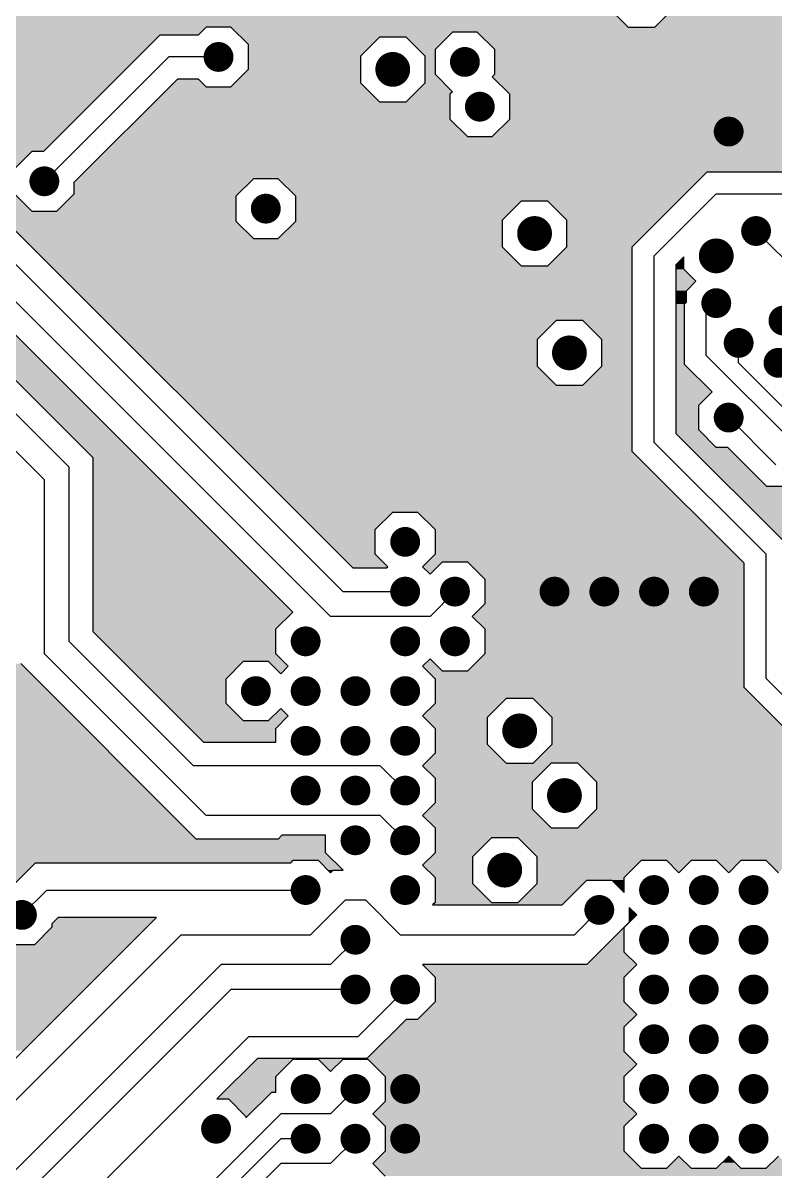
# Model space of a CAD drawing. Extents: x 295 to 953, y 10 to 290.
# Drawn here: x 641.12 to 671.34, y 182.7 to 228.87 of the extents above; entities that cross this region are included whole.
import ezdxf

# ---------------------------------------------------------------- set-up
doc = ezdxf.new("R2010")
doc.units = 0
doc.header["$LTSCALE"] = 5
doc.header["$MEASUREMENT"] = 0
doc.layers.get('0').update_dxf_attribs({"linetype": 'CONTINUOUS', "lineweight": 25})
doc.layers.add('18_VCC_GBR', color=5, linetype='CONTINUOUS')

msp = doc.modelspace()

# ---------------------------------------------------------------- linework, layer by layer
for points, const_width in [([(648.678, 227.5, 1), (649.278, 227.5, 1)], 0.6), ([(655.628, 227, 1), (656.328, 227, 1)], 0.7), ([(658.578, 227.3, 1), (659.178, 227.3, 1)], 0.6), ([(659.178, 225.5, 1), (659.778, 225.5, 1)], 0.6), ([(669.178, 224.5, 1), (669.778, 224.5, 1)], 0.6), ([(641.678, 222.5, 1), (642.278, 222.5, 1)], 0.6), ([(650.578, 221.4, 1), (651.178, 221.4, 1)], 0.6), ([(661.328, 220.4, 1), (662.028, 220.4, 1)], 0.7), ([(670.278, 220.5, 1), (670.878, 220.5, 1)], 0.6), ([(668.628, 219.5, 1), (669.328, 219.5, 1)], 0.7), ([(668.678, 217.6, 1), (669.278, 217.6, 1)], 0.6), ([(671.378, 216.9, 1), (671.978, 216.9, 1)], 0.6), ([(669.578, 216, 1), (670.178, 216, 1)], 0.6), ([(662.728, 215.6, 1), (663.428, 215.6, 1)], 0.7), ([(671.178, 215.2, 1), (671.778, 215.2, 1)], 0.6), ([(669.178, 213, 1), (669.778, 213, 1)], 0.6), ([(656.178, 208, 1), (656.778, 208, 1)], 0.6), ([(656.178, 206, 1), (656.778, 206, 1)], 0.6), ([(658.178, 206, 1), (658.778, 206, 1)], 0.6), ([(662.178, 206, 1), (662.778, 206, 1)], 0.6), ([(664.178, 206, 1), (664.778, 206, 1)], 0.6), ([(666.178, 206, 1), (666.778, 206, 1)], 0.6), ([(668.178, 206, 1), (668.778, 206, 1)], 0.6), ([(652.178, 204, 1), (652.778, 204, 1)], 0.6), ([(656.178, 204, 1), (656.778, 204, 1)], 0.6), ([(658.178, 204, 1), (658.778, 204, 1)], 0.6), ([(650.178, 202, 1), (650.778, 202, 1)], 0.6), ([(652.178, 202, 1), (652.778, 202, 1)], 0.6), ([(654.178, 202, 1), (654.778, 202, 1)], 0.6), ([(656.178, 202, 1), (656.778, 202, 1)], 0.6), ([(660.728, 200.4, 1), (661.428, 200.4, 1)], 0.7), ([(652.178, 200, 1), (652.778, 200, 1)], 0.6), ([(654.178, 200, 1), (654.778, 200, 1)], 0.6), ([(656.178, 200, 1), (656.778, 200, 1)], 0.6), ([(652.178, 198, 1), (652.778, 198, 1)], 0.6), ([(654.178, 198, 1), (654.778, 198, 1)], 0.6), ([(656.178, 198, 1), (656.778, 198, 1)], 0.6), ([(662.528, 197.8, 1), (663.228, 197.8, 1)], 0.7), ([(654.178, 196, 1), (654.778, 196, 1)], 0.6), ([(656.178, 196, 1), (656.778, 196, 1)], 0.6), ([(660.128, 194.8, 1), (660.828, 194.8, 1)], 0.7), ([(652.178, 194, 1), (652.778, 194, 1)], 0.6), ([(656.178, 194, 1), (656.778, 194, 1)], 0.6), ([(666.178, 194, 1), (666.778, 194, 1)], 0.6), ([(668.178, 194, 1), (668.778, 194, 1)], 0.6), ([(670.178, 194, 1), (670.778, 194, 1)], 0.6), ([(640.778, 193, 1), (641.378, 193, 1)], 0.6), ([(663.978, 193.2, 1), (664.578, 193.2, 1)], 0.6), ([(654.178, 192, 1), (654.778, 192, 1)], 0.6), ([(666.178, 192, 1), (666.778, 192, 1)], 0.6), ([(668.178, 192, 1), (668.778, 192, 1)], 0.6), ([(670.178, 192, 1), (670.778, 192, 1)], 0.6), ([(654.178, 190, 1), (654.778, 190, 1)], 0.6), ([(656.178, 190, 1), (656.778, 190, 1)], 0.6), ([(666.178, 190, 1), (666.778, 190, 1)], 0.6), ([(668.178, 190, 1), (668.778, 190, 1)], 0.6), ([(670.178, 190, 1), (670.778, 190, 1)], 0.6), ([(666.178, 188, 1), (666.778, 188, 1)], 0.6), ([(668.178, 188, 1), (668.778, 188, 1)], 0.6), ([(670.178, 188, 1), (670.778, 188, 1)], 0.6), ([(652.178, 186, 1), (652.778, 186, 1)], 0.6), ([(654.178, 186, 1), (654.778, 186, 1)], 0.6), ([(656.178, 186, 1), (656.778, 186, 1)], 0.6), ([(666.178, 186, 1), (666.778, 186, 1)], 0.6), ([(668.178, 186, 1), (668.778, 186, 1)], 0.6), ([(670.178, 186, 1), (670.778, 186, 1)], 0.6), ([(648.578, 184.4, 1), (649.178, 184.4, 1)], 0.6), ([(652.178, 184, 1), (652.778, 184, 1)], 0.6), ([(654.178, 184, 1), (654.778, 184, 1)], 0.6), ([(656.178, 184, 1), (656.778, 184, 1)], 0.6), ([(666.178, 184, 1), (666.778, 184, 1)], 0.6), ([(668.178, 184, 1), (668.778, 184, 1)], 0.6), ([(670.178, 184, 1), (670.778, 184, 1)], 0.6)]:
    msp.add_lwpolyline(points, format="xyb", close=True, dxfattribs=dict(const_width=const_width))
at = {"layer": '18_VCC_GBR', "color": 7}
for p, q in [((664.678, 229.462), (665.44, 228.7)), ((666.516, 228.7), (667.278, 229.462)), ((648.48, 228.7), (648.156, 228.376)), ((649.476, 228.7), (648.48, 228.7)), ((650.178, 227.998), (649.476, 228.7)), ((665.44, 228.7), (666.516, 228.7)), ((646.616, 228.376), (641.94, 223.7)), ((648.156, 228.376), (646.616, 228.376)), ((655.44, 228.3), (654.678, 227.538)), ((656.516, 228.3), (655.44, 228.3)), ((657.278, 227.538), (656.516, 228.3)), ((658.38, 228.5), (657.678, 227.798)), ((659.376, 228.5), (658.38, 228.5)), ((660.078, 227.798), (659.376, 228.5)), ((650.178, 227.002), (650.178, 227.998)), ((657.678, 227.798), (657.678, 226.802)), ((660.078, 226.802), (660.078, 227.798)), ((641.978, 222.5), (646.978, 227.5)), ((648.978, 227.5), (646.978, 227.5)), ((654.678, 227.538), (654.678, 226.462)), ((657.278, 226.462), (657.278, 227.538)), ((649.476, 226.3), (650.178, 227.002)), ((657.678, 226.802), (658.38, 226.1)), ((659.976, 226.7), (660.078, 226.802)), ((660.678, 225.998), (659.976, 226.7)), ((643.178, 222.462), (647.34, 226.624)), ((647.34, 226.624), (648.156, 226.624)), ((648.156, 226.624), (648.48, 226.3)), ((648.48, 226.3), (649.476, 226.3)), ((654.678, 226.462), (655.44, 225.7)), ((656.516, 225.7), (657.278, 226.462)), ((658.38, 226.1), (658.278, 225.998)), ((658.278, 225.998), (658.278, 225.002)), ((660.678, 225.002), (660.678, 225.998)), ((655.44, 225.7), (656.516, 225.7)), ((636.428, 224.894), (654.372, 206.95)), ((658.278, 225.002), (658.98, 224.3)), ((659.976, 224.3), (660.678, 225.002)), ((653.978, 206), (635.478, 224.5)), ((634.478, 224), (653.478, 205)), ((658.98, 224.3), (659.976, 224.3)), ((651.958, 205.176), (633.528, 223.606)), ((641.48, 223.7), (640.778, 222.998)), ((641.94, 223.7), (641.48, 223.7)), ((632.428, 222.894), (643.928, 211.394)), ((650.38, 222.6), (649.678, 221.898)), ((651.376, 222.6), (650.38, 222.6)), ((652.078, 221.898), (651.376, 222.6)), ((665.602, 219.862), (668.616, 222.876)), ((668.616, 222.876), (675.84, 222.876)), ((631.478, 222.5), (642.978, 211)), ((643.178, 222.002), (643.178, 222.462)), ((630.478, 222), (641.978, 210.5)), ((640.778, 222.002), (641.48, 221.3)), ((642.476, 221.3), (643.178, 222.002)), ((649.678, 221.898), (649.678, 220.902)), ((652.078, 220.902), (652.078, 221.898)), ((661.14, 221.7), (660.378, 220.938)), ((662.216, 221.7), (661.14, 221.7)), ((662.978, 220.938), (662.216, 221.7)), ((668.978, 222), (666.478, 219.5)), ((668.978, 222), (675.478, 222)), ((641.48, 221.3), (642.476, 221.3)), ((649.678, 220.902), (650.38, 220.2)), ((651.376, 220.2), (652.078, 220.902)), ((660.378, 220.938), (660.378, 219.862)), ((662.978, 219.862), (662.978, 220.938)), ((670.578, 220.5), (672.978, 218.1)), ((650.38, 220.2), (651.376, 220.2)), ((660.378, 219.862), (661.14, 219.1)), ((662.216, 219.1), (662.978, 219.862)), ((665.602, 211.638), (665.602, 219.862)), ((666.478, 212), (666.478, 219.5)), ((667.678, 219.462), (667.354, 219.138)), ((667.678, 218.962), (667.678, 219.462)), ((661.14, 219.1), (662.216, 219.1)), ((667.354, 219.138), (667.354, 212.362)), ((668.16, 218.48), (667.678, 218.962)), ((667.778, 218.098), (668.16, 218.48)), ((667.778, 217.638), (667.778, 218.098)), ((667.702, 217.562), (667.778, 217.638)), ((667.702, 215.138), (667.702, 217.562)), ((668.978, 217.6), (668.578, 217.2)), ((668.578, 215.5), (668.578, 217.2)), ((662.54, 216.9), (661.778, 216.138)), ((663.616, 216.9), (662.54, 216.9)), ((664.378, 216.138), (663.616, 216.9)), ((661.778, 216.138), (661.778, 215.062)), ((664.378, 215.062), (664.378, 216.138)), ((669.878, 215.2), (669.878, 216)), ((668.81, 214.03), (667.702, 215.138)), ((668.578, 215.5), (672.078, 212)), ((669.878, 215.2), (672.178, 212.9)), ((661.778, 215.062), (662.54, 214.3)), ((663.616, 214.3), (664.378, 215.062)), ((662.54, 214.3), (663.616, 214.3)), ((668.278, 213.498), (668.81, 214.03)), ((668.278, 212.502), (668.278, 213.498)), ((669.478, 213), (671.378, 211.1)), ((668.98, 211.8), (668.278, 212.502)), ((666.478, 212), (670.978, 207.5)), ((667.354, 212.362), (671.854, 207.862)), ((670.102, 207.138), (665.602, 211.638)), ((669.44, 211.8), (668.98, 211.8)), ((671.016, 210.224), (669.44, 211.8)), ((642.978, 204), (642.978, 211)), ((643.928, 211.394), (643.928, 204.394)), ((641.978, 203.5), (641.978, 210.5)), ((681.916, 210.224), (671.016, 210.224)), ((655.278, 208.498), (655.98, 209.2)), ((655.98, 209.2), (656.976, 209.2)), ((656.976, 209.2), (657.678, 208.498)), ((655.278, 207.502), (655.278, 208.498)), ((657.678, 208.498), (657.678, 207.502)), ((655.78, 207), (655.278, 207.502)), ((657.678, 207.502), (657.176, 207)), ((670.978, 202.5), (670.978, 207.5)), ((654.372, 206.95), (655.73, 206.95)), ((655.73, 206.95), (655.78, 207)), ((657.176, 207), (657.478, 206.698)), ((657.478, 206.698), (657.98, 207.2)), ((657.98, 207.2), (658.976, 207.2)), ((658.976, 207.2), (659.678, 206.498)), ((670.102, 202.138), (670.102, 207.138)), ((659.678, 206.498), (659.678, 205.502)), ((653.978, 206), (656.478, 206)), ((658.478, 206), (657.478, 205)), ((659.678, 205.502), (659.176, 205)), ((651.278, 204.498), (651.958, 205.176)), ((655.478, 205), (653.478, 205)), ((657.478, 205), (655.478, 205)), ((659.176, 205), (659.678, 204.498)), ((643.928, 204.394), (648.372, 199.95)), ((651.278, 203.502), (651.278, 204.498)), ((659.678, 204.498), (659.678, 203.502)), ((642.978, 204), (647.978, 199)), ((641.978, 203.5), (648.478, 197)), ((649.278, 202.498), (649.98, 203.2)), ((649.98, 203.2), (650.976, 203.2)), ((650.976, 203.2), (651.478, 202.698)), ((651.78, 203), (651.278, 203.502)), ((657.478, 203.302), (657.176, 203)), ((657.98, 202.8), (657.478, 203.302)), ((659.678, 203.502), (658.976, 202.8)), ((648.084, 196.05), (641.028, 203.106)), ((651.478, 202.698), (651.78, 203)), ((657.176, 203), (657.678, 202.498)), ((658.976, 202.8), (657.98, 202.8)), ((649.278, 201.502), (649.278, 202.498)), ((657.678, 202.498), (657.678, 201.502)), ((670.978, 202.5), (678.978, 194.5)), ((678.616, 193.624), (670.102, 202.138)), ((649.98, 200.8), (649.278, 201.502)), ((651.478, 201.302), (650.976, 200.8)), ((651.78, 201), (651.478, 201.302)), ((657.678, 201.502), (657.176, 201)), ((660.54, 201.7), (659.778, 200.938)), ((661.616, 201.7), (660.54, 201.7)), ((662.378, 200.938), (661.616, 201.7)), ((651.278, 200.498), (651.78, 201)), ((657.176, 201), (657.678, 200.498)), ((659.778, 200.938), (659.778, 199.862)), ((662.378, 199.862), (662.378, 200.938)), ((650.976, 200.8), (649.98, 200.8)), ((651.278, 199.95), (651.278, 200.498)), ((657.678, 200.498), (657.678, 199.502)), ((648.372, 199.95), (651.278, 199.95)), ((657.678, 199.502), (657.176, 199)), ((659.778, 199.862), (660.54, 199.1)), ((661.616, 199.1), (662.378, 199.862)), ((650.978, 199), (647.978, 199)), ((655.478, 199), (650.978, 199)), ((656.478, 198), (655.478, 199)), ((657.176, 199), (657.678, 198.498)), ((660.54, 199.1), (661.616, 199.1)), ((662.34, 199.1), (661.578, 198.338)), ((663.416, 199.1), (662.34, 199.1)), ((664.178, 198.338), (663.416, 199.1)), ((657.678, 198.498), (657.678, 197.502)), ((661.578, 198.338), (661.578, 197.262)), ((664.178, 197.262), (664.178, 198.338)), ((657.678, 197.502), (657.176, 197)), ((661.578, 197.262), (662.34, 196.5)), ((663.416, 196.5), (664.178, 197.262)), ((650.978, 197), (648.478, 197)), ((655.478, 197), (650.978, 197)), ((656.478, 196), (655.478, 197)), ((657.176, 197), (657.678, 196.498)), ((657.678, 196.498), (657.678, 195.502)), ((662.34, 196.5), (663.416, 196.5)), ((651.372, 196.05), (648.084, 196.05)), ((651.522, 196.2), (651.372, 196.05)), ((653.278, 196.2), (651.522, 196.2)), ((653.278, 195.502), (653.278, 196.2)), ((659.94, 196.1), (659.178, 195.338)), ((661.016, 196.1), (659.94, 196.1)), ((661.778, 195.338), (661.016, 196.1)), ((653.98, 194.8), (653.278, 195.502)), ((657.678, 195.502), (657.176, 195)), ((659.178, 195.338), (659.178, 194.262)), ((661.778, 194.262), (661.778, 195.338)), ((640.722, 194.2), (641.622, 195.1)), ((641.622, 195.1), (651.88, 195.1)), ((651.88, 195.1), (651.98, 195.2)), ((651.98, 195.2), (652.976, 195.2)), ((652.976, 195.2), (653.478, 194.698)), ((657.176, 195), (657.678, 194.498)), ((665.278, 194.498), (665.98, 195.2)), ((665.98, 195.2), (666.976, 195.2)), ((666.976, 195.2), (667.478, 194.698)), ((667.478, 194.698), (667.98, 195.2)), ((667.98, 195.2), (668.976, 195.2)), ((668.976, 195.2), (669.478, 194.698)), ((669.478, 194.698), (669.98, 195.2)), ((669.98, 195.2), (670.976, 195.2)), ((670.976, 195.2), (671.478, 194.698)), ((653.478, 194.698), (653.58, 194.8)), ((653.58, 194.8), (653.98, 194.8)), ((657.678, 194.498), (657.678, 193.502)), ((662.78, 193.4), (663.78, 194.4)), ((663.78, 194.4), (664.776, 194.4)), ((664.776, 194.4), (665.278, 193.898)), ((665.278, 193.898), (665.278, 194.498)), ((641.078, 193), (642.078, 194)), ((642.078, 194), (652.478, 194)), ((659.178, 194.262), (659.94, 193.5)), ((661.016, 193.5), (661.778, 194.262)), ((654.078, 193.6), (652.678, 192.2)), ((654.078, 193.6), (654.878, 193.6)), ((656.278, 192.2), (654.878, 193.6)), ((657.678, 193.502), (657.576, 193.4)), ((659.94, 193.5), (661.016, 193.5)), ((657.576, 193.4), (662.78, 193.4)), ((664.278, 193.2), (663.278, 192.2)), ((665.278, 192.498), (665.78, 193)), ((665.478, 193.302), (665.478, 192.702)), ((665.78, 193), (665.478, 193.302)), ((637.078, 183.498), (646.48, 192.9)), ((642.534, 192.9), (642.278, 192.644)), ((642.278, 192.644), (642.278, 192.502)), ((646.48, 192.9), (642.534, 192.9)), ((665.478, 192.702), (663.776, 191)), ((647.478, 192.2), (638.278, 183)), ((642.278, 192.502), (641.576, 191.8)), ((647.478, 192.2), (652.678, 192.2)), ((656.278, 192.2), (663.278, 192.2)), ((665.278, 191.502), (665.278, 192.498)), ((641.576, 191.8), (640.58, 191.8)), ((654.478, 192), (653.478, 191)), ((665.78, 191), (665.278, 191.502)), ((640.278, 182.2), (649.078, 191)), ((653.478, 191), (649.078, 191)), ((657.176, 191), (657.678, 190.498)), ((663.776, 191), (657.176, 191)), ((665.278, 190.498), (665.78, 191)), ((657.678, 190.498), (657.678, 189.502)), ((665.278, 189.502), (665.278, 190.498)), ((641.878, 182.4), (649.478, 190)), ((654.478, 190), (649.478, 190)), ((656.478, 190), (654.578, 188.1)), ((657.678, 189.502), (656.976, 188.8)), ((665.78, 189), (665.278, 189.502)), ((665.278, 188.498), (665.78, 189)), ((656.516, 188.8), (654.94, 187.224)), ((656.976, 188.8), (656.516, 188.8)), ((665.278, 187.502), (665.278, 188.498)), ((643.678, 181.6), (650.178, 188.1)), ((654.578, 188.1), (650.178, 188.1)), ((665.78, 187), (665.278, 187.502)), ((650.54, 187.224), (648.916, 185.6)), ((654.94, 187.224), (650.54, 187.224)), ((651.278, 186.498), (651.98, 187.2)), ((651.98, 187.2), (652.976, 187.2)), ((652.976, 187.2), (653.478, 186.698)), ((653.478, 186.698), (653.98, 187.2)), ((653.98, 187.2), (654.976, 187.2)), ((654.976, 187.2), (655.678, 186.498)), ((665.278, 186.498), (665.78, 187)), ((651.278, 185.876), (651.278, 186.498)), ((655.678, 186.498), (655.678, 185.502)), ((665.278, 185.502), (665.278, 186.498)), ((648.916, 185.6), (649.376, 185.6)), ((649.376, 185.6), (650.078, 184.898)), ((650.078, 184.838), (651.116, 185.876)), ((651.116, 185.876), (651.278, 185.876)), ((654.478, 186), (653.478, 185)), ((655.678, 185.502), (655.176, 185)), ((665.78, 185), (665.278, 185.502)), ((641.878, 175.4), (651.478, 185)), ((650.078, 184.898), (650.078, 184.838)), ((651.778, 185), (651.478, 185)), ((653.478, 185), (651.778, 185)), ((655.176, 185), (655.678, 184.498)), ((665.278, 184.498), (665.78, 185)), ((655.678, 184.498), (655.678, 183.502)), ((665.278, 183.502), (665.278, 184.498)), ((640.278, 172.8), (651.478, 184)), ((652.478, 184), (651.478, 184)), ((654.478, 184), (653.478, 183)), ((655.678, 183.502), (655.176, 183)), ((665.98, 182.8), (665.278, 183.502)), ((667.478, 183.302), (666.976, 182.8)), ((667.98, 182.8), (667.478, 183.302)), ((669.478, 183.302), (668.976, 182.8)), ((669.98, 182.8), (669.478, 183.302)), ((671.478, 183.302), (670.976, 182.8)), ((639.878, 171.4), (651.478, 183)), ((653.478, 183), (651.478, 183)), ((655.176, 183), (655.678, 182.498)), ((666.976, 182.8), (665.98, 182.8)), ((668.976, 182.8), (667.98, 182.8)), ((670.976, 182.8), (669.98, 182.8))]:
    msp.add_line(p, q, dxfattribs=at)
for points in [[(636.428, 228.7), (636.428, 229.462), (665.44, 228.7), (664.678, 229.462)], [(666.516, 228.7), (667.016, 229.2), (676.98, 228.7), (677.48, 229.2)], [(636.428, 228.376), (636.428, 228.7), (648.156, 228.376), (648.48, 228.7)], [(636.428, 228.7), (636.428, 228.7), (648.48, 228.7), (649.476, 228.7)], [(649.676, 228.5), (649.476, 228.7), (676.78, 228.5), (676.98, 228.7)], [(636.428, 224.894), (636.428, 228.376), (643.134, 224.894), (646.616, 228.376)], [(636.428, 228.376), (636.428, 228.376), (646.616, 228.376), (648.156, 228.376)], [(649.876, 228.3), (649.676, 228.5), (658.18, 228.3), (658.38, 228.5)], [(649.676, 228.5), (649.676, 228.5), (658.38, 228.5), (659.376, 228.5)], [(650.178, 227.998), (649.876, 228.3), (655.138, 227.998), (655.44, 228.3)], [(649.876, 228.3), (649.876, 228.3), (655.44, 228.3), (656.516, 228.3)], [(657.018, 227.798), (656.516, 228.3), (657.678, 227.798), (658.18, 228.3)], [(659.378, 228.498), (659.376, 228.5), (676.778, 228.498), (676.78, 228.5)], [(660.078, 227.798), (659.378, 228.498), (676.778, 227.798), (676.778, 228.498)], [(650.178, 227.538), (650.178, 227.998), (654.678, 227.538), (655.138, 227.998)], [(657.278, 227.538), (657.018, 227.798), (657.678, 227.538), (657.678, 227.798)], [(660.078, 227.502), (660.078, 227.798), (676.778, 227.502), (676.778, 227.798)], [(650.178, 227.002), (650.178, 227.538), (654.678, 227.002), (654.678, 227.538)], [(657.278, 226.802), (657.278, 227.538), (657.678, 226.802), (657.678, 227.538)], [(660.078, 227.1), (660.078, 227.502), (677.18, 227.1), (676.778, 227.502)], [(649.638, 226.462), (650.178, 227.002), (654.678, 226.462), (654.678, 227.002)], [(657.278, 226.462), (657.278, 226.802), (658.018, 226.462), (657.678, 226.802)], [(659.976, 226.7), (660.078, 226.802), (676.78, 226.7), (676.882, 226.802)], [(659.978, 226.698), (659.976, 226.7), (676.778, 226.698), (676.78, 226.7)], [(660.678, 225.998), (659.978, 226.698), (676.778, 225.998), (676.778, 226.698)], [(660.078, 226.802), (660.078, 227.1), (676.882, 226.802), (677.18, 227.1)], [(646.416, 225.7), (647.016, 226.3), (655.44, 225.7), (654.84, 226.3)], [(647.016, 226.3), (647.34, 226.624), (648.48, 226.3), (648.156, 226.624)], [(647.34, 226.624), (647.34, 226.624), (648.156, 226.624), (647.34, 226.624)], [(649.476, 226.3), (649.638, 226.462), (654.84, 226.3), (654.678, 226.462)], [(656.916, 226.1), (657.278, 226.462), (658.38, 226.1), (658.018, 226.462)], [(656.516, 225.7), (656.814, 225.998), (658.278, 225.7), (658.278, 225.998)], [(656.814, 225.998), (656.916, 226.1), (658.278, 225.998), (658.38, 226.1)], [(660.678, 225.702), (660.678, 225.998), (676.778, 225.702), (676.778, 225.998)], [(645.718, 225.002), (646.416, 225.7), (658.278, 225.002), (658.278, 225.7)], [(660.678, 225.1), (660.678, 225.702), (677.38, 225.1), (676.778, 225.702)], [(637.622, 223.7), (636.428, 224.894), (641.94, 223.7), (643.134, 224.894)], [(645.016, 224.3), (645.718, 225.002), (658.98, 224.3), (658.278, 225.002)], [(660.474, 224.798), (660.678, 225.002), (677.078, 224.798), (677.282, 225.002)], [(660.678, 225.002), (660.678, 225.1), (677.282, 225.002), (677.38, 225.1)], [(659.976, 224.3), (660.474, 224.798), (677.078, 224.3), (677.078, 224.798)], [(644.518, 223.802), (645.016, 224.3), (677.078, 223.802), (677.078, 224.3)], [(638.324, 222.998), (637.622, 223.7), (640.778, 222.998), (641.48, 223.7)], [(637.622, 223.7), (637.622, 223.7), (641.48, 223.7), (641.94, 223.7)], [(643.816, 223.1), (644.518, 223.802), (677.78, 223.1), (677.078, 223.802)], [(643.592, 222.876), (643.718, 223.002), (681.904, 222.876), (681.778, 223.002)], [(643.718, 223.002), (643.816, 223.1), (681.778, 223.002), (681.778, 223.1)], [(643.928, 211.394), (632.428, 222.894), (645.74, 211.394), (634.24, 222.894)], [(643.178, 222.462), (643.316, 222.6), (650.242, 222.462), (650.38, 222.6)], [(643.316, 222.6), (643.592, 222.876), (668.34, 222.6), (668.616, 222.876)], [(643.316, 222.6), (643.316, 222.6), (650.38, 222.6), (651.376, 222.6)], [(643.592, 222.876), (643.592, 222.876), (668.616, 222.876), (675.84, 222.876)], [(652.078, 221.898), (651.376, 222.6), (667.638, 221.898), (668.34, 222.6)], [(643.178, 222.002), (643.178, 222.462), (649.782, 222.002), (650.242, 222.462)], [(640.022, 221.3), (639.32, 222.002), (641.48, 221.3), (640.778, 222.002)], [(642.476, 221.3), (643.074, 221.898), (649.678, 221.3), (649.678, 221.898)], [(643.074, 221.898), (643.178, 222.002), (649.678, 221.898), (649.782, 222.002)], [(652.078, 221.7), (652.078, 221.898), (667.44, 221.7), (667.638, 221.898)], [(652.078, 220.938), (652.078, 221.7), (660.378, 220.938), (661.14, 221.7)], [(652.078, 221.7), (652.078, 221.7), (661.14, 221.7), (662.216, 221.7)], [(662.978, 220.938), (662.216, 221.7), (666.678, 220.938), (667.44, 221.7)], [(640.42, 220.902), (640.022, 221.3), (649.678, 220.902), (649.678, 221.3)], [(641.122, 220.2), (640.42, 220.902), (650.38, 220.2), (649.678, 220.902)], [(651.376, 220.2), (652.078, 220.902), (660.378, 220.2), (660.378, 220.902)], [(652.078, 220.902), (652.078, 220.938), (660.378, 220.902), (660.378, 220.938)], [(662.978, 219.862), (662.978, 220.938), (665.602, 219.862), (666.678, 220.938)], [(641.46, 219.862), (641.122, 220.2), (660.378, 219.862), (660.378, 220.2)], [(642.222, 219.1), (641.46, 219.862), (661.14, 219.1), (660.378, 219.862)], [(662.216, 219.1), (662.978, 219.862), (665.602, 219.1), (665.602, 219.862)], [(667.354, 219.138), (667.678, 219.462), (667.678, 219.138), (667.678, 219.462)], [(644.422, 216.9), (642.222, 219.1), (665.602, 216.9), (665.602, 219.1)], [(642.222, 219.1), (642.222, 219.1), (661.616, 219.1), (661.14, 219.1)], [(667.354, 218.962), (667.354, 219.138), (667.678, 218.962), (667.678, 219.138)], [(667.354, 218.48), (667.354, 218.962), (668.16, 218.48), (667.678, 218.962)], [(667.354, 218.098), (667.354, 218.48), (667.778, 218.098), (668.16, 218.48)], [(667.354, 217.638), (667.354, 218.098), (667.778, 217.638), (667.778, 218.098)], [(667.354, 217.562), (667.354, 217.638), (667.702, 217.562), (667.778, 217.638)], [(667.354, 215.138), (667.354, 217.562), (667.702, 215.138), (667.702, 217.562)], [(645.184, 216.138), (644.422, 216.9), (661.778, 216.138), (662.54, 216.9)], [(644.422, 216.9), (644.422, 216.9), (662.54, 216.9), (663.616, 216.9)], [(664.378, 216.138), (663.616, 216.9), (665.602, 216.138), (665.602, 216.9)], [(646.26, 215.062), (645.184, 216.138), (661.778, 215.062), (661.778, 216.138)], [(664.378, 215.062), (664.378, 216.138), (665.602, 215.062), (665.602, 216.138)], [(667.354, 214.03), (667.354, 215.138), (668.81, 214.03), (667.702, 215.138)], [(647.022, 214.3), (646.26, 215.062), (662.54, 214.3), (661.778, 215.062)], [(663.616, 214.3), (664.378, 215.062), (665.602, 214.3), (665.602, 215.062)], [(649.684, 211.638), (647.022, 214.3), (665.602, 211.638), (665.602, 214.3)], [(647.022, 214.3), (647.022, 214.3), (663.416, 214.3), (662.54, 214.3)], [(667.354, 213.498), (667.354, 214.03), (668.278, 213.498), (668.81, 214.03)], [(667.354, 212.502), (667.354, 213.498), (668.278, 212.502), (668.278, 213.498)], [(667.354, 212.362), (667.354, 212.502), (668.418, 212.362), (668.278, 212.502)], [(667.916, 211.8), (667.354, 212.362), (668.98, 211.8), (668.418, 212.362)], [(652.122, 209.2), (649.684, 211.638), (668.04, 209.2), (665.602, 211.638)], [(669.492, 210.224), (667.916, 211.8), (671.016, 210.224), (669.44, 211.8)], [(667.916, 211.8), (667.916, 211.8), (669.44, 211.8), (668.98, 211.8)], [(643.928, 205.176), (643.928, 211.394), (651.958, 205.176), (645.74, 211.394)], [(671.854, 207.862), (669.492, 210.224), (684.279, 207.862), (681.916, 210.224)], [(669.492, 210.224), (669.492, 210.224), (681.916, 210.224), (671.016, 210.224)], [(652.824, 208.498), (652.122, 209.2), (655.278, 208.498), (655.98, 209.2)], [(652.122, 209.2), (652.122, 209.2), (655.98, 209.2), (656.976, 209.2)], [(657.678, 208.498), (656.976, 209.2), (668.742, 208.498), (668.04, 209.2)], [(653.82, 207.502), (652.824, 208.498), (655.278, 207.502), (655.278, 208.498)], [(657.678, 207.502), (657.678, 208.498), (669.738, 207.502), (668.742, 208.498)], [(654.322, 207), (653.82, 207.502), (655.78, 207), (655.278, 207.502)], [(657.376, 207.2), (657.678, 207.502), (670.04, 207.2), (669.738, 207.502)], [(654.372, 206.95), (654.322, 207), (655.73, 206.95), (655.78, 207)], [(657.176, 207), (657.376, 207.2), (657.78, 207), (657.98, 207.2)], [(657.478, 206.698), (657.176, 207), (657.478, 206.698), (657.78, 207)], [(657.376, 207.2), (657.376, 207.2), (657.98, 207.2), (658.976, 207.2)], [(659.038, 207.138), (658.976, 207.2), (670.102, 207.138), (670.04, 207.2)], [(659.678, 206.498), (659.038, 207.138), (670.102, 206.498), (670.102, 207.138)], [(659.678, 205.502), (659.678, 206.498), (670.102, 205.502), (670.102, 206.498)], [(659.176, 205), (659.678, 205.502), (670.102, 205), (670.102, 205.502)], [(643.928, 204.498), (643.928, 205.176), (651.278, 204.498), (651.958, 205.176)], [(659.678, 204.498), (659.176, 205), (670.102, 204.498), (670.102, 205)], [(643.928, 204.394), (643.928, 204.498), (651.278, 204.394), (651.278, 204.498)], [(644.82, 203.502), (643.928, 204.394), (651.278, 203.502), (651.278, 204.394)], [(659.678, 203.502), (659.678, 204.498), (670.102, 203.502), (670.102, 204.498)], [(645.122, 203.2), (644.82, 203.502), (651.58, 203.2), (651.278, 203.502)], [(645.824, 202.498), (645.122, 203.2), (649.278, 202.498), (649.98, 203.2)], [(645.122, 203.2), (645.122, 203.2), (649.98, 203.2), (650.976, 203.2)], [(651.176, 203), (650.976, 203.2), (651.78, 203), (651.58, 203.2)], [(657.176, 203), (657.478, 203.302), (657.78, 203), (657.478, 203.302)], [(658.976, 202.8), (659.678, 203.502), (670.102, 202.8), (670.102, 203.502)], [(618.354, 202.7), (618.354, 203.106), (641.434, 202.7), (641.028, 203.106)], [(635.016, 202.5), (634.816, 202.7), (641.634, 202.5), (641.434, 202.7)], [(651.478, 202.698), (651.176, 203), (651.478, 202.698), (651.78, 203)], [(657.376, 202.8), (657.176, 203), (657.98, 202.8), (657.78, 203)], [(657.678, 202.498), (657.376, 202.8), (670.102, 202.498), (670.102, 202.8)], [(637.778, 201.738), (637.016, 202.5), (642.396, 201.738), (641.634, 202.5)], [(646.82, 201.502), (645.824, 202.498), (649.278, 201.502), (649.278, 202.498)], [(657.678, 202.138), (657.678, 202.498), (670.102, 202.138), (670.102, 202.498)], [(657.678, 201.7), (657.678, 202.138), (670.54, 201.7), (670.102, 202.138)], [(637.778, 200.662), (637.778, 201.738), (643.472, 200.662), (642.396, 201.738)], [(647.522, 200.8), (646.82, 201.502), (649.98, 200.8), (649.278, 201.502)], [(651.176, 201), (651.478, 201.302), (651.78, 201), (651.478, 201.302)], [(657.176, 201), (657.678, 201.502), (659.84, 201), (660.342, 201.502)], [(657.678, 201.502), (657.678, 201.7), (660.342, 201.502), (660.54, 201.7)], [(657.678, 201.7), (657.678, 201.7), (660.54, 201.7), (661.616, 201.7)], [(662.378, 200.938), (661.616, 201.7), (671.302, 200.938), (670.54, 201.7)], [(650.976, 200.8), (651.176, 201), (651.58, 200.8), (651.78, 201)], [(657.238, 200.938), (657.176, 201), (659.778, 200.938), (659.84, 201)], [(657.678, 200.498), (657.238, 200.938), (659.778, 200.498), (659.778, 200.938)], [(662.378, 199.862), (662.378, 200.938), (672.378, 199.862), (671.302, 200.938)], [(637.016, 199.9), (637.778, 200.662), (644.234, 199.9), (643.472, 200.662)], [(647.824, 200.498), (647.522, 200.8), (651.278, 200.498), (651.58, 200.8)], [(648.372, 199.95), (647.824, 200.498), (651.278, 199.95), (651.278, 200.498)], [(657.678, 199.862), (657.678, 200.498), (659.778, 199.862), (659.778, 200.498)], [(618.354, 198.8), (618.354, 199.9), (645.334, 198.8), (644.234, 199.9)], [(657.276, 199.1), (657.678, 199.502), (660.54, 199.1), (660.138, 199.502)], [(657.678, 199.502), (657.678, 199.862), (660.138, 199.502), (659.778, 199.862)], [(661.616, 199.1), (662.378, 199.862), (673.14, 199.1), (672.378, 199.862)], [(657.176, 199), (657.276, 199.1), (662.24, 199), (662.34, 199.1)], [(657.678, 198.498), (657.176, 199), (661.738, 198.498), (662.24, 199)], [(657.276, 199.1), (657.276, 199.1), (661.016, 199.1), (660.54, 199.1)], [(661.436, 199.1), (661.616, 199.1), (662.34, 199.1), (663.416, 199.1)], [(664.178, 198.338), (663.416, 199.1), (673.902, 198.338), (673.14, 199.1)], [(621.778, 198.038), (621.016, 198.8), (646.096, 198.038), (645.334, 198.8)], [(657.678, 198.338), (657.678, 198.498), (661.578, 198.338), (661.738, 198.498)], [(657.678, 197.502), (657.678, 198.338), (661.578, 197.502), (661.578, 198.338)], [(664.178, 197.262), (664.178, 198.338), (674.978, 197.262), (673.902, 198.338)], [(621.778, 196.962), (621.778, 198.038), (647.172, 196.962), (646.096, 198.038)], [(657.176, 197), (657.438, 197.262), (661.84, 197), (661.578, 197.262)], [(657.438, 197.262), (657.678, 197.502), (661.578, 197.262), (661.578, 197.502)], [(663.416, 196.5), (664.178, 197.262), (675.74, 196.5), (674.978, 197.262)], [(621.016, 196.2), (621.778, 196.962), (647.934, 196.2), (647.172, 196.962)], [(657.676, 196.5), (657.176, 197), (662.34, 196.5), (661.84, 197)], [(657.678, 196.498), (657.676, 196.5), (675.742, 196.498), (675.74, 196.5)], [(657.678, 196.1), (657.678, 196.498), (676.14, 196.1), (675.742, 196.498)], [(618.354, 196.05), (618.354, 196.2), (648.084, 196.05), (647.934, 196.2)], [(618.354, 195.502), (618.354, 196.05), (653.278, 195.502), (653.278, 196.05)], [(651.372, 196.05), (651.522, 196.2), (653.278, 196.05), (653.278, 196.2)], [(651.522, 196.2), (651.522, 196.2), (653.278, 196.2), (651.522, 196.2)], [(657.678, 195.502), (657.678, 196.1), (659.342, 195.502), (659.94, 196.1)], [(657.678, 196.1), (657.678, 196.1), (659.94, 196.1), (661.016, 196.1)], [(661.778, 195.338), (661.016, 196.1), (676.902, 195.338), (676.14, 196.1)], [(618.354, 195.2), (618.354, 195.502), (653.58, 195.2), (653.278, 195.502)], [(657.176, 195), (657.514, 195.338), (659.178, 195), (659.178, 195.338)], [(657.514, 195.338), (657.678, 195.502), (659.178, 195.338), (659.342, 195.502)], [(661.778, 195.2), (661.778, 195.338), (677.04, 195.2), (676.902, 195.338)], [(618.354, 195.1), (618.354, 195.2), (651.88, 195.1), (651.98, 195.2)], [(618.354, 195.2), (618.354, 195.2), (651.98, 195.2), (652.976, 195.2)], [(618.354, 194.2), (618.354, 195.1), (640.722, 194.2), (641.622, 195.1)], [(618.354, 195.1), (618.354, 195.1), (641.622, 195.1), (651.88, 195.1)], [(653.376, 194.8), (652.976, 195.2), (653.979, 194.8), (653.58, 195.2)], [(657.678, 194.498), (657.176, 195), (659.178, 194.498), (659.178, 195)], [(661.778, 194.498), (661.778, 195.2), (665.278, 194.498), (665.98, 195.2)], [(661.778, 195.2), (661.778, 195.2), (665.98, 195.2), (666.976, 195.2)], [(667.478, 194.698), (666.976, 195.2), (667.478, 194.698), (667.98, 195.2)], [(666.976, 195.2), (666.976, 195.2), (667.98, 195.2), (668.976, 195.2)], [(669.478, 194.698), (668.976, 195.2), (669.478, 194.698), (669.98, 195.2)], [(668.976, 195.2), (668.976, 195.2), (669.98, 195.2), (670.976, 195.2)], [(671.478, 194.698), (670.976, 195.2), (671.478, 194.698), (671.98, 195.2)], [(670.976, 195.2), (670.976, 195.2), (671.98, 195.2), (672.976, 195.2)], [(653.478, 194.698), (653.376, 194.8), (653.478, 194.698), (653.58, 194.8)], [(653.376, 194.8), (653.376, 194.8), (653.58, 194.8), (653.979, 194.8)], [(657.678, 194.262), (657.678, 194.498), (659.178, 194.262), (659.178, 194.498)], [(661.778, 194.4), (661.778, 194.498), (665.278, 194.4), (665.278, 194.498)], [(661.778, 194.262), (661.778, 194.4), (663.642, 194.262), (663.78, 194.4)], [(661.778, 194.4), (661.778, 194.4), (663.78, 194.4), (664.776, 194.4)], [(665.277, 193.898), (664.776, 194.4), (665.277, 193.898), (665.278, 194.4)], [(657.678, 193.502), (657.678, 194.262), (659.938, 193.502), (659.178, 194.262)], [(661.016, 193.5), (661.778, 194.262), (662.88, 193.5), (663.642, 194.262)], [(657.576, 193.4), (657.676, 193.5), (662.78, 193.4), (662.88, 193.5)], [(657.676, 193.5), (657.678, 193.502), (659.94, 193.5), (659.938, 193.502)], [(665.478, 193), (665.478, 193.302), (665.78, 193), (665.478, 193.302)], [(665.478, 192.702), (665.478, 193), (665.482, 192.702), (665.78, 193)], [(642.278, 192.644), (642.533, 192.9), (646.224, 192.644), (646.479, 192.9)], [(642.278, 192.502), (642.278, 192.644), (646.082, 192.502), (646.224, 192.644)], [(642.533, 192.9), (642.534, 192.9), (646.479, 192.9), (642.534, 192.9)], [(665.274, 192.498), (665.478, 192.702), (665.278, 192.498), (665.482, 192.702)], [(641.576, 191.8), (642.278, 192.502), (645.38, 191.8), (646.082, 192.502)], [(664.278, 191.502), (665.274, 192.498), (665.278, 191.502), (665.278, 192.498)], [(633.616, 191.3), (634.116, 191.8), (644.88, 191.3), (645.38, 191.8)], [(631.778, 190.738), (631.216, 191.3), (644.318, 190.738), (644.88, 191.3)], [(663.776, 191), (664.278, 191.502), (665.779, 191), (665.278, 191.502)], [(631.778, 189.662), (631.778, 190.738), (643.242, 189.662), (644.318, 190.738)], [(657.678, 190.498), (657.176, 191), (665.278, 190.498), (665.78, 191)], [(657.176, 191), (657.176, 191), (665.78, 191), (665.779, 191)], [(657.678, 189.502), (657.678, 190.498), (665.278, 189.502), (665.278, 190.498)], [(631.016, 188.9), (631.778, 189.662), (642.48, 188.9), (643.242, 189.662)], [(657.176, 189), (657.678, 189.502), (665.78, 189), (665.278, 189.502)], [(624.216, 188.3), (624.778, 188.862), (641.88, 188.3), (642.442, 188.862)], [(624.778, 188.862), (624.778, 188.9), (642.442, 188.862), (642.48, 188.9)], [(656.976, 188.8), (657.176, 189), (665.58, 188.8), (665.78, 189)], [(655.218, 187.502), (656.214, 188.498), (665.278, 187.502), (665.278, 188.498)], [(656.214, 188.498), (656.516, 188.8), (665.278, 188.498), (665.58, 188.8)], [(639.778, 187.538), (639.016, 188.3), (641.118, 187.538), (641.88, 188.3)], [(654.94, 187.224), (655.218, 187.502), (665.556, 187.224), (665.278, 187.502)], [(649.814, 186.498), (650.516, 187.2), (651.278, 186.498), (651.98, 187.2)], [(650.516, 187.2), (650.54, 187.224), (665.58, 187.2), (665.556, 187.224)], [(650.516, 187.2), (650.516, 187.2), (651.98, 187.2), (652.976, 187.2)], [(653.478, 186.698), (652.976, 187.2), (653.478, 186.698), (653.98, 187.2)], [(652.976, 187.2), (652.976, 187.2), (653.98, 187.2), (654.976, 187.2)], [(655.176, 187), (654.976, 187.2), (665.78, 187), (665.58, 187.2)], [(655.678, 186.498), (655.176, 187), (665.278, 186.498), (665.78, 187)], [(649.192, 185.876), (649.814, 186.498), (651.278, 185.876), (651.278, 186.498)], [(655.678, 185.502), (655.678, 186.498), (665.278, 185.502), (665.278, 186.498)], [(648.916, 185.6), (649.192, 185.876), (650.84, 185.6), (651.116, 185.876)], [(649.192, 185.876), (649.192, 185.876), (651.116, 185.876), (651.278, 185.876)], [(650.078, 184.898), (649.376, 185.6), (650.137, 184.898), (650.84, 185.6)], [(655.176, 185), (655.678, 185.502), (665.779, 185), (665.278, 185.502)], [(650.078, 184.838), (650.078, 184.898), (650.078, 184.838), (650.137, 184.898)], [(655.678, 184.498), (655.176, 185), (665.278, 184.498), (665.78, 185)], [(655.176, 185), (655.176, 185), (665.78, 185), (665.779, 185)], [(655.678, 183.502), (655.678, 184.498), (665.278, 183.502), (665.278, 184.498)], [(655.176, 183), (655.678, 183.502), (665.78, 183), (665.278, 183.502)], [(666.976, 182.8), (667.478, 183.302), (667.98, 182.8), (667.478, 183.302)], [(669.216, 183.042), (669.478, 183.302), (669.738, 183.042), (669.478, 183.302)], [(670.976, 182.8), (671.478, 183.302), (671.98, 182.8), (671.478, 183.302)], [(655.212, 182.964), (655.176, 183), (665.816, 182.964), (665.78, 183)], [(655.376, 182.8), (655.212, 182.964), (665.98, 182.8), (665.816, 182.964)], [(668.976, 182.8), (669.216, 183.042), (669.98, 182.8), (669.738, 183.042)], [(655.678, 182.498), (655.376, 182.8), (694.102, 182.498), (694.102, 182.8)], [(655.376, 182.8), (655.376, 182.8), (672.416, 182.8), (671.98, 182.8)]]:
    msp.add_solid(points, dxfattribs=at)

doc.saveas('drawing.dxf')
